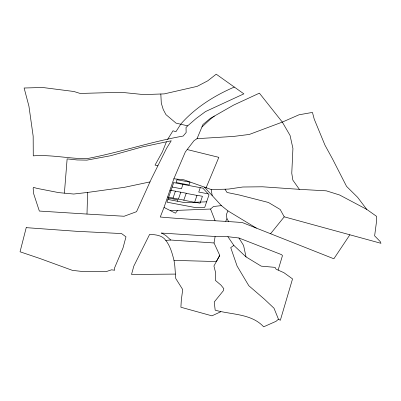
<?xml version="1.0" encoding="UTF-8"?>
<svg xmlns="http://www.w3.org/2000/svg" width="401" height="401" viewBox="0 0 401 401"><rect width="100%" height="100%" fill="white"/><g stroke="black" fill="none" stroke-linecap="round" stroke-linejoin="round"><path stroke-width="0.6" d="M64.396 193.157L67.132 158.891L77.102 159.954L86.892 160.129L110.571 155.743L141.623 147.087L171.237 140.776L166.59 148.27L151.217 179.197L136.54 211.688L124.125 216.254L87.002 214.069L87.613 192.44L124.541 187.302L149.994 181.904M278.459 319.201L280.339 320.279L292.54 278.906L283.903 272.68L276.109 269.206L275.046 267.367L261.206 266.144L246.034 256.906L233.858 245.422L230.72 247.597L237.091 266.043L248.815 285.723L264.414 299.176L274.008 308.224L278.459 319.201L276.068 321.311L263.668 326.81C251.247 313.402 231.482 314.845 215.182 310.168L214.239 301.988L223.292 290.805L223.808 288.635L220.916 285.071L215.397 280.404L215.653 272.81L213.923 265.993L219.753 255.382L214.029 242.971L215.131 236.48L227.893 236.705L238.921 237.993L281.567 254.655L282.464 255.627L278.134 270.109M349.873 234.796L333.858 258.785L242.249 222.53C214.946 220.48 187.558 219.487 160.26 217.016L164.024 207.447L173.854 178.791L185.337 151.954L194.039 140.646L197.021 138.676L233.527 136.43L249.347 134.44L282.319 122.089L298.991 114.801L312.449 112.42L314.229 119.147L324.99 145.202L332.589 159.072L346.544 186.37L357.557 197.252L366.73 209.377L376.559 216.339L376.614 220.821L374.629 235.843L380.318 241.688L380.95 243.302L284.234 216.826L280.169 209.462L268.429 202.475L239.362 195.016L227.051 192.48L225.001 189.212L211.172 189.513L183.869 179.803L173.854 178.791M173.031 198.069L175.397 191.177M177.192 201.197L177.663 199.813L168.395 198.059M182.956 184.38L181.447 188.781L172.179 187.026M178.44 199.096L180.806 192.199M200.259 187.658L198.751 192.059L208.099 193.833M166.43 141.799L162.34 151.954L155.042 165.087L157.864 165.819M206.144 187.723L218.826 157.347L187.182 149.553M204.44 187.117L221.397 205.623L227.913 210.866L226.324 214.67L226.966 218.74L228.791 221.783M197.021 138.676L203.001 124.46L210.38 118.37L233.628 105.077L259.397 93.162L282.319 122.089L290.068 135.458L292.925 148.445L291.768 173.257L292.855 180.134L299.357 189.337L326.329 190.836L339.627 195.011L366.73 209.377M225.703 221.277L226.966 218.74M219.753 255.382L216.37 261.542L174.004 260.384C172.219 253.352 170.325 246.189 165.768 240.369C162.169 235.101 155.423 234.72 149.638 234.354L133.819 266.104L131.518 274.464L175.422 274.089M167.568 139.508L172.981 130.796L175.914 131.708L180.731 124.23L182.355 122.325A187.879 121.267 4.7 0 1 201.277 105.573A187.528 121.042 4.7 0 1 233.412 87.458L234.344 87.082M177.608 210.36L175.443 213.192L164.024 207.447M270.565 233.738L284.234 216.826M201.939 126.992L210.831 118.786L214.365 116.089M187.668 125.849L186.029 127.493L186.149 132.515L183.162 136.049C150.57 141.834 119.137 152.57 86.646 158.701C68.787 158.716 51.188 154.49 33.263 155.859L33.168 136.185L28.932 106.2L24.12 88.009L42.586 87.488L73.939 91.503L80.16 93.453L121.052 92.29L143.698 94.596L164.27 93.884L197.152 86.365L207.733 80.837L216.224 74.19L243.863 93.854L205.518 111.563L196.214 118.43L187.668 125.849L176.024 123.132L165.959 114.621L163.242 109.523L161.292 103.162L160.826 93.999M170.39 210.65L210.545 209.036L213.512 206.495L221.397 205.623M220.761 311.762L211.934 315.833L180.896 307.246L181.312 300.199L182.701 289.537L175.748 278.479L174.801 265.758L174.004 260.384M87.613 192.44L73.699 194.039L58.681 192.615L36.892 188.35L33.468 187.352L33.153 188.405L33.679 193.798L39.348 211.056L87.002 214.069M165.768 240.369L170.751 240.034L214.029 242.971M225.001 189.212L228.76 189.051L242.811 187.006L262.48 186.791L299.357 189.337M206.62 201.818L185.031 202.685L167.924 199.442M215.131 236.48L161.287 233.056L162.365 233.357L165.994 235.673L170.751 240.034M169.989 190.149L186.209 193.227L183.803 200.249L194.615 202.299L197.026 195.277L202.435 196.3L200.069 203.197L194.66 202.169M186.169 193.352L196.981 195.402M167.623 197.046L183.848 200.119M227.913 210.866L256.314 228.094M227.893 236.705L233.858 245.422M238.921 237.993L243.572 245.442L246.034 256.906M210.545 209.036L215.051 220.65M212.199 195.588L211.172 189.513M26.23 227.648L20.05 251.788L39.729 258.439L72.456 270.379L82.135 271.452L106.23 271.602L111.518 269.818L114.666 270.239L114.44 268.214L123.012 247.958L125.984 236.831L121.553 233.567L76.01 231.262L26.23 227.648M173.688 182.62L166.981 202.179L196.194 207.718L204.716 207.372L209.016 194.831L202.901 188.159L173.688 182.62M177.016 179.733L176.069 182.49L189.046 184.951L189.994 182.194L177.016 179.733"/></g></svg>
